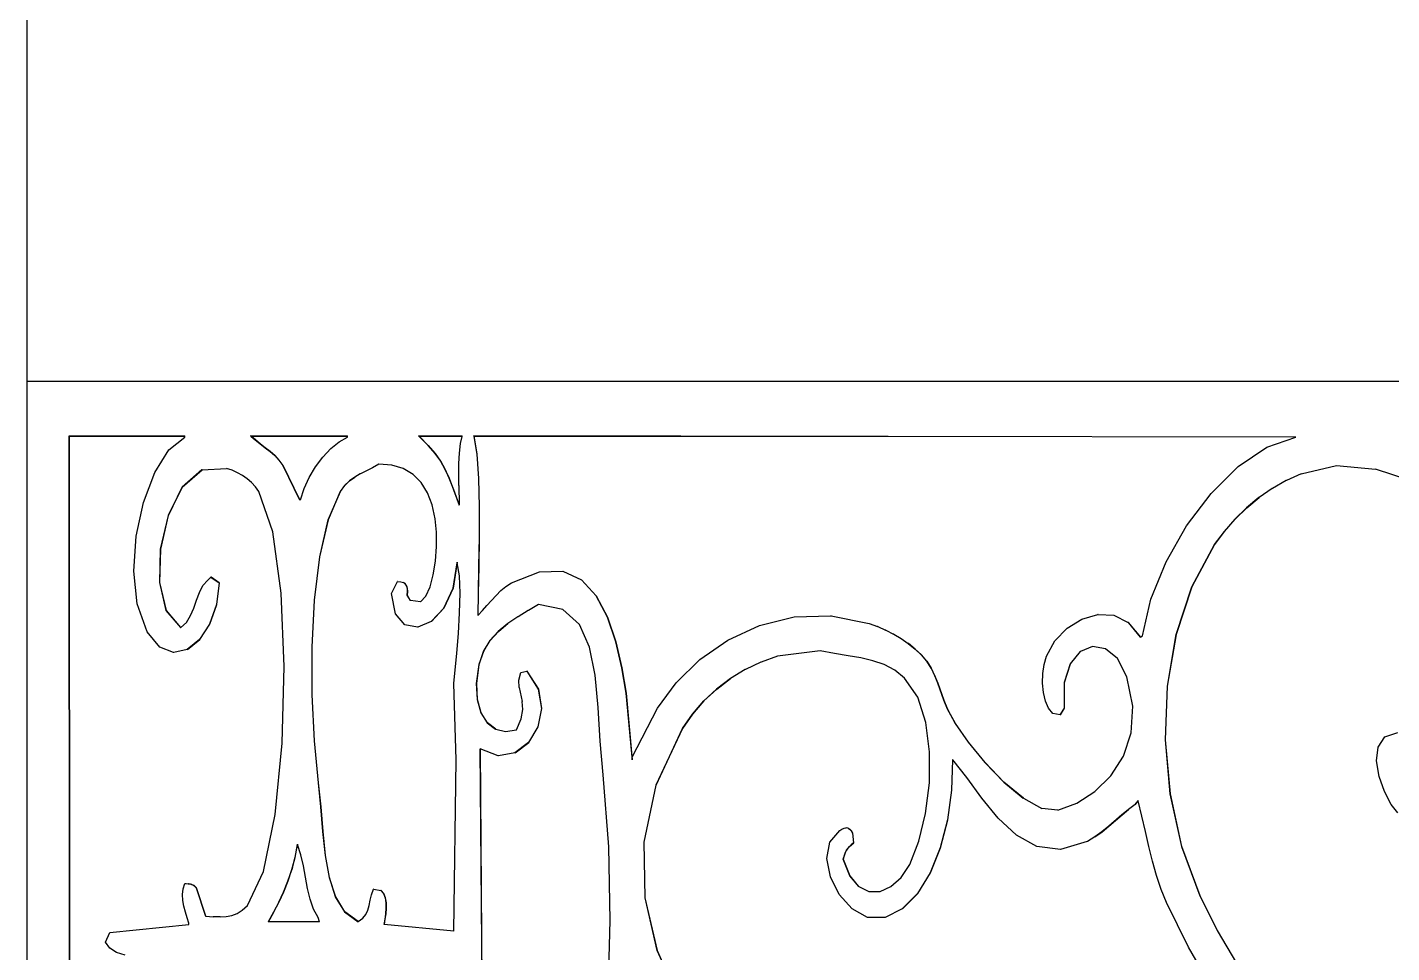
# Model space of a CAD drawing. Header units: inches. Extents: x 1397 to 20304, y -27267 to -746.
# Drawn here: x 14226.23 to 14240.91, y -23731.9 to -23721.95 of the extents above; entities that cross this region are included whole.
import ezdxf

# ---------------------------------------------------------------- set-up
doc = ezdxf.new("R2010")
doc.units = ezdxf.units.IN
doc.header["$LTSCALE"] = 17
doc.header["$MEASUREMENT"] = 0
doc.layers.add('25 BOT BAR', color=12, linetype='Continuous', lineweight=25)

msp = doc.modelspace()

# ---------------------------------------------------------------- linework, layer by layer
for p, q in [((14226.234, -23749.759), (14226.234, -23725.759)), ((14226.234, -23725.759), (14241.717, -23725.759)), ((14226.685, -23726.345), (14226.683, -23726.345)), ((14226.683, -23726.345), (14226.683, -23726.352)), ((14226.685, -23726.352), (14226.683, -23726.352)), ((14226.683, -23726.352), (14226.688, -23735.259)), ((14226.685, -23726.345), (14227.928, -23726.345)), ((14226.685, -23726.352), (14226.685, -23726.345)), ((14227.928, -23726.352), (14226.685, -23726.352)), ((14226.69, -23735.259), (14226.685, -23726.352)), ((14227.757, -23726.497), (14227.928, -23726.36)), ((14227.928, -23726.352), (14227.928, -23726.345)), ((14227.928, -23726.36), (14227.928, -23726.352)), ((14228.635, -23726.345), (14228.643, -23726.352)), ((14228.637, -23726.345), (14228.635, -23726.345)), ((14228.645, -23726.352), (14228.637, -23726.345)), ((14228.637, -23726.345), (14229.678, -23726.345)), ((14228.645, -23726.352), (14228.643, -23726.352)), ((14228.643, -23726.352), (14228.686, -23726.391)), ((14228.688, -23726.391), (14228.645, -23726.352)), ((14229.678, -23726.352), (14228.645, -23726.352)), ((14228.686, -23726.391), (14228.738, -23726.433)), ((14228.688, -23726.391), (14228.686, -23726.391)), ((14228.74, -23726.433), (14228.688, -23726.391)), ((14229.497, -23726.484), (14229.587, -23726.411)), ((14229.587, -23726.411), (14229.678, -23726.36)), ((14229.678, -23726.352), (14229.678, -23726.345)), ((14229.678, -23726.36), (14229.678, -23726.352)), ((14230.441, -23726.345), (14230.544, -23726.45)), ((14230.443, -23726.345), (14230.441, -23726.345)), ((14230.451, -23726.352), (14230.443, -23726.345)), ((14230.443, -23726.345), (14230.912, -23726.345)), ((14230.911, -23726.352), (14230.451, -23726.352)), ((14230.546, -23726.45), (14230.451, -23726.352)), ((14230.893, -23726.43), (14230.911, -23726.352)), ((14230.911, -23726.352), (14230.912, -23726.345)), ((14231.036, -23726.345), (14231.069, -23726.542)), ((14231.038, -23726.345), (14231.036, -23726.345)), ((14231.039, -23726.352), (14231.038, -23726.345)), ((14235.493, -23726.352), (14231.038, -23726.345)), ((14235.493, -23726.352), (14231.039, -23726.352)), ((14231.071, -23726.542), (14231.039, -23726.352)), ((14239.877, -23726.36), (14235.493, -23726.352)), ((14239.567, -23726.467), (14239.877, -23726.36)), ((14227.605, -23726.741), (14227.757, -23726.497)), ((14228.738, -23726.433), (14228.792, -23726.474)), ((14228.74, -23726.433), (14228.738, -23726.433)), ((14228.794, -23726.474), (14228.74, -23726.433)), ((14228.792, -23726.474), (14228.845, -23726.515)), ((14228.794, -23726.474), (14228.792, -23726.474)), ((14228.847, -23726.515), (14228.794, -23726.474)), ((14228.845, -23726.515), (14228.895, -23726.559)), ((14228.847, -23726.515), (14228.845, -23726.515)), ((14228.897, -23726.559), (14228.847, -23726.515)), ((14228.895, -23726.559), (14228.941, -23726.609)), ((14228.897, -23726.559), (14228.895, -23726.559)), ((14228.944, -23726.609), (14228.897, -23726.559)), ((14229.411, -23726.575), (14229.497, -23726.484)), ((14230.544, -23726.45), (14230.62, -23726.538)), ((14230.546, -23726.45), (14230.544, -23726.45)), ((14230.622, -23726.538), (14230.546, -23726.45)), ((14230.62, -23726.538), (14230.678, -23726.618)), ((14230.622, -23726.538), (14230.62, -23726.538)), ((14230.681, -23726.618), (14230.622, -23726.538)), ((14230.875, -23726.644), (14230.881, -23726.532)), ((14230.881, -23726.532), (14230.893, -23726.43)), ((14231.069, -23726.542), (14231.088, -23726.805)), ((14231.071, -23726.542), (14231.069, -23726.542)), ((14231.09, -23726.805), (14231.071, -23726.542)), ((14239.258, -23726.676), (14239.567, -23726.467)), ((14228.11, -23726.712), (14227.899, -23726.9)), ((14227.901, -23726.9), (14228.113, -23726.712)), ((14228.113, -23726.712), (14228.11, -23726.712)), ((14228.113, -23726.712), (14228.377, -23726.696)), ((14228.437, -23726.717), (14228.377, -23726.696)), ((14228.494, -23726.743), (14228.437, -23726.717)), ((14228.941, -23726.609), (14228.983, -23726.667)), ((14228.944, -23726.609), (14228.941, -23726.609)), ((14228.985, -23726.667), (14228.944, -23726.609)), ((14228.983, -23726.667), (14229.162, -23727.033)), ((14228.985, -23726.667), (14228.983, -23726.667)), ((14229.164, -23727.033), (14228.985, -23726.667)), ((14229.266, -23726.793), (14229.334, -23726.679)), ((14229.334, -23726.679), (14229.411, -23726.575)), ((14229.946, -23726.691), (14229.817, -23726.756)), ((14229.948, -23726.691), (14229.946, -23726.691)), ((14230.015, -23726.652), (14229.948, -23726.691)), ((14230.156, -23726.662), (14230.015, -23726.652)), ((14230.278, -23726.699), (14230.156, -23726.662)), ((14230.383, -23726.762), (14230.278, -23726.699)), ((14230.678, -23726.618), (14230.726, -23726.703)), ((14230.681, -23726.618), (14230.678, -23726.618)), ((14230.728, -23726.703), (14230.681, -23726.618)), ((14230.726, -23726.703), (14230.77, -23726.802)), ((14230.728, -23726.703), (14230.726, -23726.703)), ((14230.772, -23726.802), (14230.728, -23726.703)), ((14230.874, -23726.761), (14230.875, -23726.644)), ((14238.965, -23726.965), (14239.258, -23726.676)), ((14239.935, -23726.755), (14240.314, -23726.667)), ((14240.314, -23726.667), (14240.734, -23726.705)), ((14241.107, -23726.828), (14240.734, -23726.705)), ((14227.485, -23727.062), (14227.605, -23726.741)), ((14228.549, -23726.773), (14228.494, -23726.743)), ((14228.6, -23726.808), (14228.549, -23726.773)), ((14228.646, -23726.848), (14228.6, -23726.808)), ((14228.688, -23726.894), (14228.646, -23726.848)), ((14229.212, -23726.912), (14229.266, -23726.793)), ((14229.699, -23726.83), (14229.647, -23726.88)), ((14229.649, -23726.88), (14229.701, -23726.83)), ((14229.755, -23726.79), (14229.699, -23726.83)), ((14229.701, -23726.83), (14229.699, -23726.83)), ((14229.701, -23726.83), (14229.757, -23726.79)), ((14229.757, -23726.79), (14229.755, -23726.79)), ((14229.815, -23726.756), (14229.757, -23726.79)), ((14229.817, -23726.756), (14229.815, -23726.756)), ((14230.469, -23726.849), (14230.383, -23726.762)), ((14230.537, -23726.958), (14230.469, -23726.849)), ((14230.77, -23726.802), (14230.819, -23726.928)), ((14230.772, -23726.802), (14230.77, -23726.802)), ((14230.821, -23726.928), (14230.772, -23726.802)), ((14230.875, -23726.879), (14230.874, -23726.761)), ((14231.088, -23726.805), (14231.095, -23727.11)), ((14231.09, -23726.805), (14231.088, -23726.805)), ((14231.097, -23727.11), (14231.09, -23726.805)), ((14239.775, -23726.826), (14239.626, -23726.912)), ((14239.777, -23726.826), (14239.775, -23726.826)), ((14239.933, -23726.755), (14239.777, -23726.826)), ((14239.935, -23726.755), (14239.933, -23726.755)), ((14227.899, -23726.9), (14227.749, -23727.204)), ((14227.751, -23727.204), (14227.901, -23726.9)), ((14227.901, -23726.9), (14227.899, -23726.9)), ((14228.725, -23726.945), (14228.688, -23726.894)), ((14228.874, -23727.378), (14228.725, -23726.945)), ((14229.173, -23727.033), (14229.212, -23726.912)), ((14229.6, -23726.945), (14229.469, -23727.249)), ((14229.471, -23727.249), (14229.602, -23726.945)), ((14229.647, -23726.88), (14229.6, -23726.945)), ((14229.602, -23726.945), (14229.6, -23726.945)), ((14229.602, -23726.945), (14229.649, -23726.88)), ((14229.649, -23726.88), (14229.647, -23726.88)), ((14230.588, -23727.089), (14230.537, -23726.958)), ((14230.819, -23726.928), (14230.879, -23727.091)), ((14230.821, -23726.928), (14230.819, -23726.928)), ((14230.879, -23727.085), (14230.821, -23726.928)), ((14230.875, -23726.879), (14230.879, -23727.085)), ((14238.702, -23727.314), (14238.965, -23726.965)), ((14239.481, -23727.01), (14239.347, -23727.12)), ((14239.349, -23727.12), (14239.483, -23727.01)), ((14239.483, -23727.01), (14239.481, -23727.01)), ((14239.624, -23726.912), (14239.483, -23727.01)), ((14239.626, -23726.912), (14239.624, -23726.912)), ((14227.406, -23727.426), (14227.485, -23727.062)), ((14229.164, -23727.033), (14229.162, -23727.033)), ((14229.173, -23727.033), (14229.164, -23727.033)), ((14230.621, -23727.238), (14230.588, -23727.089)), ((14230.879, -23727.091), (14230.879, -23727.085)), ((14231.095, -23727.11), (14231.094, -23727.433)), ((14231.097, -23727.11), (14231.095, -23727.11)), ((14231.096, -23727.433), (14231.097, -23727.11)), ((14239.347, -23727.12), (14239.222, -23727.242)), ((14239.224, -23727.242), (14239.349, -23727.12)), ((14239.349, -23727.12), (14239.347, -23727.12)), ((14227.749, -23727.204), (14227.666, -23727.564)), ((14227.668, -23727.564), (14227.751, -23727.204)), ((14227.751, -23727.204), (14227.749, -23727.204)), ((14229.469, -23727.249), (14229.377, -23727.648)), ((14229.379, -23727.648), (14229.471, -23727.249)), ((14229.471, -23727.249), (14229.469, -23727.249)), ((14230.635, -23727.382), (14230.621, -23727.238)), ((14239.222, -23727.242), (14239.106, -23727.374)), ((14239.109, -23727.374), (14239.224, -23727.242)), ((14239.224, -23727.242), (14239.222, -23727.242)), ((14227.379, -23727.8), (14227.406, -23727.426)), ((14228.964, -23728.037), (14228.874, -23727.378)), ((14230.635, -23727.538), (14230.635, -23727.382)), ((14231.094, -23727.433), (14231.089, -23727.752)), ((14231.091, -23727.752), (14231.096, -23727.433)), ((14231.096, -23727.433), (14231.094, -23727.433)), ((14238.482, -23727.7), (14238.702, -23727.314)), ((14239.106, -23727.374), (14239.002, -23727.516)), ((14239.004, -23727.516), (14239.109, -23727.374)), ((14239.109, -23727.374), (14239.106, -23727.374)), ((14227.666, -23727.564), (14227.656, -23727.924)), ((14227.658, -23727.924), (14227.668, -23727.564)), ((14227.668, -23727.564), (14227.666, -23727.564)), ((14230.624, -23727.694), (14230.635, -23727.538)), ((14239.002, -23727.516), (14238.758, -23727.969)), ((14238.76, -23727.969), (14239.004, -23727.516)), ((14239.004, -23727.516), (14239.002, -23727.516)), ((14229.377, -23727.648), (14229.32, -23728.113)), ((14229.323, -23728.113), (14229.379, -23727.648)), ((14229.379, -23727.648), (14229.377, -23727.648)), ((14230.6, -23727.842), (14230.624, -23727.694)), ((14230.856, -23727.706), (14230.813, -23727.985)), ((14230.815, -23727.985), (14230.858, -23727.713)), ((14230.858, -23727.713), (14230.856, -23727.706)), ((14230.881, -23727.85), (14230.858, -23727.713)), ((14238.319, -23728.101), (14238.482, -23727.7)), ((14227.415, -23728.154), (14227.379, -23727.8)), ((14228.175, -23727.897), (14228.209, -23727.867)), ((14228.211, -23727.867), (14228.209, -23727.867)), ((14228.209, -23727.867), (14228.21, -23727.868)), ((14228.211, -23727.867), (14228.21, -23727.868)), ((14228.21, -23727.868), (14228.298, -23727.926)), ((14228.298, -23727.926), (14228.211, -23727.867)), ((14230.566, -23727.971), (14230.6, -23727.842)), ((14230.889, -23728.037), (14230.881, -23727.85)), ((14231.089, -23727.752), (14231.084, -23728.041)), ((14231.086, -23728.041), (14231.091, -23727.752)), ((14231.091, -23727.752), (14231.089, -23727.752)), ((14231.44, -23727.926), (14231.743, -23727.809)), ((14231.743, -23727.809), (14231.992, -23727.803)), ((14231.994, -23727.803), (14231.992, -23727.803)), ((14231.994, -23727.803), (14232.193, -23727.896)), ((14227.656, -23727.924), (14227.727, -23728.225)), ((14227.658, -23727.924), (14227.656, -23727.924)), ((14227.729, -23728.225), (14227.658, -23727.924)), ((14228.054, -23728.113), (14228.085, -23728.03)), ((14228.085, -23728.03), (14228.123, -23727.956)), ((14228.123, -23727.956), (14228.175, -23727.897)), ((14228.298, -23727.926), (14228.27, -23728.161)), ((14228.272, -23728.161), (14228.3, -23727.926)), ((14228.3, -23727.926), (14228.298, -23727.926)), ((14228.997, -23728.827), (14228.964, -23728.037)), ((14230.15, -23728.043), (14230.217, -23727.911)), ((14230.219, -23727.911), (14230.217, -23727.911)), ((14230.219, -23727.911), (14230.251, -23727.915)), ((14230.253, -23727.915), (14230.251, -23727.915)), ((14230.253, -23727.915), (14230.279, -23727.925)), ((14230.279, -23727.925), (14230.299, -23727.941)), ((14230.281, -23727.925), (14230.279, -23727.925)), ((14230.301, -23727.941), (14230.281, -23727.925)), ((14230.299, -23727.941), (14230.313, -23727.962)), ((14230.301, -23727.941), (14230.299, -23727.941)), ((14230.315, -23727.962), (14230.301, -23727.941)), ((14230.313, -23727.962), (14230.321, -23727.989)), ((14230.315, -23727.962), (14230.313, -23727.962)), ((14230.323, -23727.989), (14230.315, -23727.962)), ((14230.322, -23728.02), (14230.318, -23728.058)), ((14230.32, -23728.058), (14230.324, -23728.02)), ((14230.321, -23727.989), (14230.322, -23728.02)), ((14230.323, -23727.989), (14230.321, -23727.989)), ((14230.324, -23728.02), (14230.322, -23728.02)), ((14230.324, -23728.02), (14230.323, -23727.989)), ((14230.52, -23728.071), (14230.566, -23727.971)), ((14230.813, -23727.985), (14230.713, -23728.199)), ((14230.715, -23728.199), (14230.815, -23727.985)), ((14230.815, -23727.985), (14230.813, -23727.985)), ((14230.884, -23728.25), (14230.889, -23728.037)), ((14231.276, -23728.062), (14231.327, -23728.011)), ((14231.327, -23728.011), (14231.382, -23727.965)), ((14231.382, -23727.965), (14231.44, -23727.926)), ((14232.193, -23727.896), (14232.351, -23728.068)), ((14232.195, -23727.896), (14232.193, -23727.896)), ((14232.353, -23728.068), (14232.195, -23727.896)), ((14238.758, -23727.969), (14238.589, -23728.483)), ((14238.591, -23728.483), (14238.76, -23727.969)), ((14238.76, -23727.969), (14238.758, -23727.969)), ((14227.524, -23728.453), (14227.415, -23728.154)), ((14228.024, -23728.198), (14228.054, -23728.113)), ((14228.27, -23728.161), (14228.195, -23728.37)), ((14228.198, -23728.37), (14228.272, -23728.161)), ((14228.272, -23728.161), (14228.27, -23728.161)), ((14229.32, -23728.113), (14229.295, -23728.617)), ((14229.297, -23728.617), (14229.323, -23728.113)), ((14229.323, -23728.113), (14229.32, -23728.113)), ((14230.194, -23728.262), (14230.15, -23728.043)), ((14230.318, -23728.058), (14230.351, -23728.116)), ((14230.32, -23728.058), (14230.318, -23728.058)), ((14230.354, -23728.116), (14230.32, -23728.058)), ((14230.354, -23728.116), (14230.351, -23728.116)), ((14230.464, -23728.131), (14230.354, -23728.116)), ((14230.464, -23728.131), (14230.52, -23728.071)), ((14231.084, -23728.041), (14231.081, -23728.277)), ((14231.083, -23728.275), (14231.086, -23728.041)), ((14231.086, -23728.041), (14231.084, -23728.041)), ((14231.13, -23728.226), (14231.178, -23728.172)), ((14231.178, -23728.172), (14231.226, -23728.116)), ((14231.226, -23728.116), (14231.276, -23728.062)), ((14231.731, -23728.16), (14231.625, -23728.225)), ((14231.995, -23728.215), (14231.731, -23728.16)), ((14232.351, -23728.068), (14232.473, -23728.297)), ((14232.353, -23728.068), (14232.351, -23728.068)), ((14232.475, -23728.297), (14232.353, -23728.068)), ((14238.228, -23728.497), (14238.319, -23728.101)), ((14227.727, -23728.225), (14227.883, -23728.409)), ((14227.729, -23728.225), (14227.727, -23728.225)), ((14227.884, -23728.408), (14227.729, -23728.225)), ((14227.945, -23728.353), (14227.99, -23728.28)), ((14227.99, -23728.28), (14228.024, -23728.198)), ((14230.295, -23728.38), (14230.194, -23728.262)), ((14230.713, -23728.199), (14230.577, -23728.341)), ((14230.58, -23728.341), (14230.715, -23728.199)), ((14230.715, -23728.199), (14230.713, -23728.199)), ((14230.871, -23728.471), (14230.884, -23728.25)), ((14231.081, -23728.277), (14231.083, -23728.275)), ((14231.083, -23728.275), (14231.13, -23728.226)), ((14231.51, -23728.292), (14231.403, -23728.365)), ((14231.512, -23728.292), (14231.51, -23728.292)), ((14231.622, -23728.225), (14231.512, -23728.292)), ((14231.625, -23728.225), (14231.622, -23728.225)), ((14232.172, -23728.375), (14231.995, -23728.215)), ((14232.473, -23728.297), (14232.563, -23728.561)), ((14232.475, -23728.297), (14232.473, -23728.297)), ((14232.565, -23728.561), (14232.475, -23728.297)), ((14234.109, -23728.384), (14234.481, -23728.292)), ((14234.481, -23728.292), (14234.877, -23728.281)), ((14234.879, -23728.281), (14234.877, -23728.281)), ((14234.879, -23728.281), (14235.288, -23728.365)), ((14237.419, -23728.414), (14237.577, -23728.316)), ((14237.577, -23728.316), (14237.748, -23728.266)), ((14237.75, -23728.266), (14237.748, -23728.266)), ((14237.75, -23728.266), (14237.919, -23728.276)), ((14237.921, -23728.276), (14237.919, -23728.276)), ((14237.921, -23728.276), (14238.075, -23728.354)), ((14227.661, -23728.618), (14227.524, -23728.453)), ((14227.883, -23728.409), (14227.884, -23728.408)), ((14227.884, -23728.408), (14227.945, -23728.353)), ((14228.195, -23728.37), (14228.086, -23728.536)), ((14228.088, -23728.536), (14228.198, -23728.37)), ((14228.198, -23728.37), (14228.195, -23728.37)), ((14230.431, -23728.404), (14230.295, -23728.38)), ((14230.433, -23728.404), (14230.431, -23728.404)), ((14230.577, -23728.341), (14230.433, -23728.404)), ((14230.58, -23728.341), (14230.577, -23728.341)), ((14230.853, -23728.683), (14230.871, -23728.471)), ((14231.299, -23728.449), (14231.21, -23728.547)), ((14231.212, -23728.547), (14231.301, -23728.449)), ((14231.401, -23728.365), (14231.299, -23728.449)), ((14231.301, -23728.449), (14231.299, -23728.449)), ((14231.301, -23728.449), (14231.403, -23728.365)), ((14231.403, -23728.365), (14231.401, -23728.365)), ((14232.282, -23728.617), (14232.172, -23728.375)), ((14233.768, -23728.542), (14234.109, -23728.384)), ((14235.29, -23728.365), (14235.288, -23728.365)), ((14235.29, -23728.365), (14235.377, -23728.397)), ((14235.38, -23728.397), (14235.377, -23728.397)), ((14235.38, -23728.397), (14235.465, -23728.435)), ((14235.467, -23728.435), (14235.465, -23728.435)), ((14235.467, -23728.435), (14235.55, -23728.478)), ((14237.287, -23728.551), (14237.419, -23728.414)), ((14238.075, -23728.354), (14238.205, -23728.511)), ((14238.077, -23728.354), (14238.075, -23728.354)), ((14238.207, -23728.511), (14238.077, -23728.354)), ((14227.808, -23728.677), (14227.661, -23728.618)), ((14228.086, -23728.536), (14227.953, -23728.644)), ((14227.956, -23728.644), (14228.088, -23728.536)), ((14228.088, -23728.536), (14228.086, -23728.536)), ((14229.295, -23728.617), (14229.296, -23729.131)), ((14229.297, -23728.617), (14229.295, -23728.617)), ((14229.298, -23729.131), (14229.297, -23728.617)), ((14231.21, -23728.547), (14231.139, -23728.664)), ((14231.141, -23728.664), (14231.212, -23728.547)), ((14231.212, -23728.547), (14231.21, -23728.547)), ((14232.342, -23728.921), (14232.282, -23728.617)), ((14232.563, -23728.561), (14232.628, -23728.84)), ((14232.565, -23728.561), (14232.563, -23728.561)), ((14232.63, -23728.84), (14232.565, -23728.561)), ((14233.466, -23728.753), (14233.768, -23728.542)), ((14235.552, -23728.478), (14235.55, -23728.478)), ((14235.552, -23728.478), (14235.632, -23728.527)), ((14235.634, -23728.527), (14235.632, -23728.527)), ((14235.634, -23728.527), (14235.709, -23728.58)), ((14235.709, -23728.58), (14235.782, -23728.639)), ((14235.711, -23728.58), (14235.709, -23728.58)), ((14235.784, -23728.639), (14235.711, -23728.58)), ((14237.195, -23728.716), (14237.287, -23728.551)), ((14237.69, -23728.611), (14237.56, -23728.666)), ((14237.83, -23728.635), (14237.69, -23728.611)), ((14238.205, -23728.511), (14238.207, -23728.511)), ((14238.207, -23728.511), (14238.228, -23728.497)), ((14238.589, -23728.483), (14238.494, -23729.038)), ((14238.496, -23729.038), (14238.591, -23728.483)), ((14238.591, -23728.483), (14238.589, -23728.483)), ((14227.81, -23728.677), (14227.808, -23728.677)), ((14227.809, -23728.676), (14227.81, -23728.677)), ((14227.953, -23728.644), (14227.81, -23728.677)), ((14227.956, -23728.644), (14227.953, -23728.644)), ((14230.823, -23729.009), (14230.853, -23728.683)), ((14231.139, -23728.664), (14231.092, -23728.804)), ((14231.094, -23728.804), (14231.141, -23728.664)), ((14231.141, -23728.664), (14231.139, -23728.664)), ((14233.211, -23729.001), (14233.466, -23728.753)), ((14234.301, -23728.716), (14234.127, -23728.78)), ((14234.303, -23728.716), (14234.301, -23728.716)), ((14234.761, -23728.658), (14234.303, -23728.716)), ((14234.916, -23728.688), (14234.761, -23728.658)), ((14235.062, -23728.712), (14234.916, -23728.688)), ((14235.2, -23728.735), (14235.062, -23728.712)), ((14235.329, -23728.764), (14235.2, -23728.735)), ((14235.45, -23728.805), (14235.329, -23728.764)), ((14235.782, -23728.639), (14235.849, -23728.702)), ((14235.784, -23728.639), (14235.782, -23728.639)), ((14235.851, -23728.702), (14235.784, -23728.639)), ((14235.849, -23728.702), (14235.907, -23728.771)), ((14235.851, -23728.702), (14235.849, -23728.702)), ((14235.91, -23728.771), (14235.851, -23728.702)), ((14235.907, -23728.771), (14235.954, -23728.845)), ((14235.91, -23728.771), (14235.907, -23728.771)), ((14235.956, -23728.845), (14235.91, -23728.771)), ((14237.17, -23728.805), (14237.195, -23728.716)), ((14237.558, -23728.666), (14237.45, -23728.797)), ((14237.453, -23728.797), (14237.56, -23728.666)), ((14237.56, -23728.666), (14237.558, -23728.666)), ((14237.96, -23728.742), (14237.83, -23728.635)), ((14238.059, -23728.936), (14237.96, -23728.742)), ((14228.976, -23729.652), (14228.997, -23728.827)), ((14231.092, -23728.804), (14231.064, -23729.008)), ((14231.067, -23729.008), (14231.094, -23728.804)), ((14231.094, -23728.804), (14231.092, -23728.804)), ((14231.52, -23728.975), (14231.541, -23728.892)), ((14231.541, -23728.892), (14231.608, -23728.877)), ((14231.61, -23728.877), (14231.608, -23728.877)), ((14231.608, -23728.877), (14231.731, -23729.07)), ((14231.61, -23728.877), (14231.608, -23728.878)), ((14231.733, -23729.07), (14231.61, -23728.877)), ((14232.628, -23728.84), (14232.674, -23729.112)), ((14232.63, -23728.84), (14232.628, -23728.84)), ((14232.676, -23729.112), (14232.63, -23728.84)), ((14233.956, -23728.86), (14233.798, -23728.957)), ((14233.959, -23728.86), (14233.956, -23728.86)), ((14234.125, -23728.78), (14233.959, -23728.86)), ((14234.127, -23728.78), (14234.125, -23728.78)), ((14235.563, -23728.865), (14235.45, -23728.805)), ((14235.67, -23728.951), (14235.563, -23728.865)), ((14235.954, -23728.845), (14235.992, -23728.924)), ((14235.956, -23728.845), (14235.954, -23728.845)), ((14235.995, -23728.924), (14235.956, -23728.845)), ((14237.154, -23729.006), (14237.156, -23728.903)), ((14237.156, -23728.903), (14237.17, -23728.805)), ((14237.45, -23728.797), (14237.387, -23729)), ((14237.389, -23729), (14237.453, -23728.797)), ((14237.453, -23728.797), (14237.45, -23728.797)), ((14230.845, -23729.829), (14230.823, -23729.009)), ((14231.064, -23729.008), (14231.073, -23729.183)), ((14231.067, -23729.008), (14231.064, -23729.008)), ((14231.075, -23729.183), (14231.067, -23729.008)), ((14231.524, -23729.051), (14231.52, -23728.975)), ((14231.524, -23729.051), (14231.557, -23729.203)), ((14232.374, -23729.266), (14232.342, -23728.921)), ((14233.011, -23729.273), (14233.211, -23729.001)), ((14233.796, -23728.957), (14233.647, -23729.069)), ((14233.649, -23729.069), (14233.798, -23728.957)), ((14233.798, -23728.957), (14233.796, -23728.957)), ((14235.811, -23729.157), (14235.67, -23728.951)), ((14235.992, -23728.924), (14236.026, -23729.007)), ((14235.995, -23728.924), (14235.992, -23728.924)), ((14236.028, -23729.007), (14235.995, -23728.924)), ((14236.026, -23729.007), (14236.091, -23729.189)), ((14236.028, -23729.007), (14236.026, -23729.007)), ((14236.093, -23729.189), (14236.028, -23729.007)), ((14237.164, -23729.107), (14237.154, -23729.006)), ((14237.387, -23729), (14237.386, -23729.273)), ((14237.389, -23729), (14237.387, -23729)), ((14237.388, -23729.273), (14237.389, -23729)), ((14238.124, -23729.253), (14238.059, -23728.936)), ((14238.494, -23729.038), (14238.472, -23729.615)), ((14238.475, -23729.615), (14238.496, -23729.038)), ((14238.496, -23729.038), (14238.494, -23729.038)), ((14229.296, -23729.131), (14229.32, -23729.627)), ((14229.298, -23729.131), (14229.296, -23729.131)), ((14229.323, -23729.627), (14229.298, -23729.131)), ((14231.075, -23729.183), (14231.073, -23729.183)), ((14231.073, -23729.183), (14231.113, -23729.325)), ((14231.115, -23729.325), (14231.075, -23729.183)), ((14231.563, -23729.29), (14231.557, -23729.203)), ((14231.733, -23729.07), (14231.731, -23729.07)), ((14231.731, -23729.07), (14231.765, -23729.277)), ((14231.767, -23729.277), (14231.733, -23729.07)), ((14232.674, -23729.112), (14232.741, -23729.829)), ((14232.676, -23729.112), (14232.674, -23729.112)), ((14232.741, -23729.8), (14232.676, -23729.112)), ((14233.51, -23729.197), (14233.387, -23729.338)), ((14233.389, -23729.338), (14233.512, -23729.197)), ((14233.647, -23729.069), (14233.51, -23729.197)), ((14233.512, -23729.197), (14233.51, -23729.197)), ((14233.512, -23729.197), (14233.649, -23729.069)), ((14233.649, -23729.069), (14233.647, -23729.069)), ((14235.899, -23729.429), (14235.811, -23729.157)), ((14236.091, -23729.189), (14236.13, -23729.287)), ((14236.093, -23729.189), (14236.091, -23729.189)), ((14236.132, -23729.287), (14236.093, -23729.189)), ((14237.185, -23729.199), (14237.164, -23729.107)), ((14237.218, -23729.276), (14237.185, -23729.199)), ((14231.115, -23729.325), (14231.113, -23729.325)), ((14231.113, -23729.325), (14231.18, -23729.433)), ((14231.182, -23729.433), (14231.115, -23729.325)), ((14231.547, -23729.389), (14231.563, -23729.29)), ((14231.765, -23729.277), (14231.725, -23729.477)), ((14231.728, -23729.477), (14231.767, -23729.277)), ((14231.767, -23729.277), (14231.765, -23729.277)), ((14232.396, -23729.629), (14232.374, -23729.266)), ((14232.741, -23729.8), (14233.011, -23729.273)), ((14233.387, -23729.338), (14233.28, -23729.492)), ((14233.282, -23729.492), (14233.389, -23729.338)), ((14233.389, -23729.338), (14233.387, -23729.338)), ((14236.13, -23729.287), (14236.214, -23729.441)), ((14236.132, -23729.287), (14236.13, -23729.287)), ((14236.216, -23729.441), (14236.132, -23729.287)), ((14237.263, -23729.331), (14237.218, -23729.276)), ((14237.341, -23729.346), (14237.263, -23729.331)), ((14237.386, -23729.273), (14237.341, -23729.346)), ((14237.343, -23729.346), (14237.341, -23729.346)), ((14237.343, -23729.346), (14237.388, -23729.273)), ((14237.388, -23729.273), (14237.386, -23729.273)), ((14238.107, -23729.539), (14238.124, -23729.253)), ((14231.182, -23729.433), (14231.18, -23729.433)), ((14231.18, -23729.433), (14231.269, -23729.501)), ((14231.272, -23729.501), (14231.182, -23729.433)), ((14231.272, -23729.501), (14231.269, -23729.501)), ((14231.272, -23729.501), (14231.376, -23729.527)), ((14231.496, -23729.507), (14231.547, -23729.389)), ((14231.725, -23729.477), (14231.625, -23729.644)), ((14231.628, -23729.644), (14231.728, -23729.477)), ((14231.728, -23729.477), (14231.725, -23729.477)), ((14233.28, -23729.492), (14232.995, -23730.104)), ((14232.997, -23730.104), (14233.282, -23729.492)), ((14233.282, -23729.492), (14233.28, -23729.492)), ((14235.939, -23729.744), (14235.899, -23729.429)), ((14236.214, -23729.441), (14236.354, -23729.641)), ((14236.216, -23729.441), (14236.214, -23729.441)), ((14236.356, -23729.641), (14236.216, -23729.441)), ((14228.901, -23730.419), (14228.976, -23729.652)), ((14229.32, -23729.627), (14229.364, -23730.078)), ((14229.323, -23729.627), (14229.32, -23729.627)), ((14229.366, -23730.078), (14229.323, -23729.627)), ((14231.376, -23729.527), (14231.496, -23729.507)), ((14231.625, -23729.644), (14231.479, -23729.755)), ((14231.481, -23729.755), (14231.628, -23729.644)), ((14231.628, -23729.644), (14231.625, -23729.644)), ((14232.427, -23729.99), (14232.396, -23729.629)), ((14236.354, -23729.641), (14236.533, -23729.86)), ((14236.356, -23729.641), (14236.354, -23729.641)), ((14236.535, -23729.86), (14236.356, -23729.641)), ((14238.024, -23729.79), (14238.107, -23729.539)), ((14238.472, -23729.615), (14238.524, -23730.196)), ((14238.475, -23729.615), (14238.472, -23729.615)), ((14238.526, -23730.196), (14238.475, -23729.615)), ((14240.761, -23729.694), (14240.834, -23729.584)), ((14240.834, -23729.584), (14240.976, -23729.536)), ((14231.103, -23729.712), (14231.148, -23735.538)), ((14231.105, -23729.712), (14231.103, -23729.712)), ((14231.15, -23735.535), (14231.105, -23729.712)), ((14231.3, -23729.786), (14231.105, -23729.712)), ((14231.303, -23729.786), (14231.3, -23729.786)), ((14231.479, -23729.755), (14231.303, -23729.786)), ((14231.481, -23729.755), (14231.479, -23729.755)), ((14235.936, -23730.077), (14235.939, -23729.744)), ((14237.889, -23730.002), (14238.024, -23729.79)), ((14240.746, -23729.842), (14240.761, -23729.694)), ((14230.823, -23731.673), (14230.845, -23729.829)), ((14232.741, -23729.829), (14232.741, -23729.8)), ((14236.186, -23729.829), (14236.175, -23730.155)), ((14236.178, -23730.155), (14236.188, -23729.832)), ((14236.188, -23729.832), (14236.186, -23729.829)), ((14236.339, -23730.022), (14236.188, -23729.832)), ((14236.533, -23729.86), (14236.736, -23730.07)), ((14236.535, -23729.86), (14236.533, -23729.86)), ((14236.738, -23730.07), (14236.535, -23729.86)), ((14240.773, -23730.009), (14240.746, -23729.842)), ((14229.364, -23730.078), (14229.39, -23730.336)), ((14229.366, -23730.078), (14229.364, -23730.078)), ((14229.392, -23730.336), (14229.366, -23730.078)), ((14232.49, -23730.765), (14232.427, -23729.99)), ((14235.896, -23730.406), (14235.936, -23730.077)), ((14236.501, -23730.241), (14236.339, -23730.022)), ((14236.736, -23730.07), (14236.945, -23730.243)), ((14236.738, -23730.07), (14236.736, -23730.07)), ((14236.947, -23730.243), (14236.738, -23730.07)), ((14237.717, -23730.172), (14237.889, -23730.002)), ((14240.83, -23730.171), (14240.773, -23730.009)), ((14232.995, -23730.104), (14232.866, -23730.717)), ((14232.868, -23730.717), (14232.997, -23730.104)), ((14232.997, -23730.104), (14232.995, -23730.104)), ((14236.175, -23730.155), (14236.131, -23730.475)), ((14236.133, -23730.475), (14236.178, -23730.155)), ((14236.178, -23730.155), (14236.175, -23730.155)), ((14237.522, -23730.296), (14237.717, -23730.172)), ((14238.526, -23730.196), (14238.524, -23730.196)), ((14238.524, -23730.196), (14238.648, -23730.762)), ((14238.65, -23730.762), (14238.526, -23730.196)), ((14240.902, -23730.309), (14240.83, -23730.171)), ((14229.39, -23730.336), (14229.412, -23730.601)), ((14229.392, -23730.336), (14229.39, -23730.336)), ((14229.414, -23730.601), (14229.392, -23730.336)), ((14236.677, -23730.457), (14236.501, -23730.241)), ((14236.947, -23730.243), (14236.945, -23730.243)), ((14236.947, -23730.243), (14237.145, -23730.353)), ((14237.147, -23730.353), (14237.145, -23730.353)), ((14237.319, -23730.371), (14237.147, -23730.353)), ((14237.319, -23730.371), (14237.522, -23730.296)), ((14238.077, -23730.363), (14238.006, -23730.421)), ((14238.008, -23730.421), (14238.079, -23730.363)), ((14238.079, -23730.363), (14238.077, -23730.363)), ((14238.149, -23730.312), (14238.079, -23730.363)), ((14238.183, -23730.268), (14238.149, -23730.312)), ((14238.151, -23730.312), (14238.149, -23730.312)), ((14238.151, -23730.312), (14238.183, -23730.27)), ((14238.183, -23730.27), (14238.183, -23730.268)), ((14238.222, -23730.436), (14238.183, -23730.27)), ((14240.976, -23730.4), (14240.902, -23730.309)), ((14228.776, -23731.031), (14228.901, -23730.419)), ((14235.824, -23730.706), (14235.896, -23730.406)), ((14236.131, -23730.475), (14236.053, -23730.775)), ((14236.055, -23730.775), (14236.133, -23730.475)), ((14236.133, -23730.475), (14236.131, -23730.475)), ((14236.872, -23730.641), (14236.677, -23730.457)), ((14238.006, -23730.421), (14237.865, -23730.544)), ((14237.867, -23730.544), (14238.008, -23730.421)), ((14238.008, -23730.421), (14238.006, -23730.421)), ((14238.259, -23730.601), (14238.222, -23730.436)), ((14229.412, -23730.601), (14229.439, -23730.859)), ((14229.414, -23730.601), (14229.412, -23730.601)), ((14229.441, -23730.859), (14229.414, -23730.601)), ((14234.864, -23730.716), (14234.974, -23730.59)), ((14234.974, -23730.59), (14234.996, -23730.574)), ((14234.996, -23730.574), (14235.018, -23730.565)), ((14235.018, -23730.565), (14235.039, -23730.562)), ((14235.042, -23730.562), (14235.039, -23730.562)), ((14235.039, -23730.562), (14235.04, -23730.562)), ((14235.042, -23730.562), (14235.04, -23730.562)), ((14235.06, -23730.566), (14235.042, -23730.562)), ((14235.062, -23730.566), (14235.06, -23730.566)), ((14235.062, -23730.566), (14235.078, -23730.576)), ((14235.078, -23730.576), (14235.095, -23730.594)), ((14235.081, -23730.576), (14235.078, -23730.576)), ((14235.097, -23730.594), (14235.081, -23730.576)), ((14235.095, -23730.594), (14235.109, -23730.619)), ((14235.097, -23730.594), (14235.095, -23730.594)), ((14235.111, -23730.619), (14235.097, -23730.594)), ((14235.109, -23730.619), (14235.12, -23730.722)), ((14235.111, -23730.619), (14235.109, -23730.619)), ((14235.122, -23730.722), (14235.111, -23730.619)), ((14237.093, -23730.763), (14236.872, -23730.641)), ((14237.715, -23730.659), (14237.635, -23730.707)), ((14237.792, -23730.604), (14237.715, -23730.659)), ((14237.717, -23730.659), (14237.715, -23730.659)), ((14237.717, -23730.659), (14237.794, -23730.604)), ((14237.865, -23730.544), (14237.792, -23730.604)), ((14237.794, -23730.604), (14237.792, -23730.604)), ((14237.794, -23730.604), (14237.867, -23730.544)), ((14237.867, -23730.544), (14237.865, -23730.544)), ((14238.296, -23730.763), (14238.259, -23730.601)), ((14229.127, -23730.803), (14229.111, -23730.879)), ((14229.114, -23730.879), (14229.141, -23730.741)), ((14229.14, -23730.737), (14229.127, -23730.803)), ((14229.141, -23730.741), (14229.127, -23730.803)), ((14229.141, -23730.741), (14229.14, -23730.737)), ((14229.177, -23730.85), (14229.141, -23730.741)), ((14232.504, -23731.557), (14232.49, -23730.765)), ((14232.866, -23730.717), (14232.876, -23731.315)), ((14232.868, -23730.717), (14232.866, -23730.717)), ((14232.878, -23731.315), (14232.868, -23730.717)), ((14234.834, -23730.89), (14234.864, -23730.716)), ((14235.044, -23730.803), (14235.031, -23730.828)), ((14235.034, -23730.828), (14235.046, -23730.803)), ((14235.059, -23730.781), (14235.044, -23730.803)), ((14235.046, -23730.803), (14235.044, -23730.803)), ((14235.046, -23730.803), (14235.061, -23730.781)), ((14235.076, -23730.762), (14235.059, -23730.781)), ((14235.061, -23730.781), (14235.059, -23730.781)), ((14235.061, -23730.781), (14235.078, -23730.762)), ((14235.096, -23730.743), (14235.076, -23730.762)), ((14235.078, -23730.762), (14235.076, -23730.762)), ((14235.078, -23730.762), (14235.098, -23730.743)), ((14235.12, -23730.722), (14235.096, -23730.743)), ((14235.098, -23730.743), (14235.096, -23730.743)), ((14235.098, -23730.743), (14235.122, -23730.722)), ((14235.122, -23730.722), (14235.12, -23730.722)), ((14235.726, -23730.956), (14235.824, -23730.706)), ((14236.053, -23730.775), (14235.945, -23731.044)), ((14235.947, -23731.044), (14236.055, -23730.775)), ((14236.055, -23730.775), (14236.053, -23730.775)), ((14237.345, -23730.795), (14237.093, -23730.763)), ((14237.347, -23730.795), (14237.345, -23730.795)), ((14237.633, -23730.707), (14237.347, -23730.795)), ((14237.635, -23730.707), (14237.633, -23730.707)), ((14238.336, -23730.921), (14238.296, -23730.763)), ((14238.65, -23730.762), (14238.648, -23730.762)), ((14238.648, -23730.762), (14238.845, -23731.293)), ((14238.847, -23731.293), (14238.65, -23730.762)), ((14229.093, -23730.95), (14229.076, -23731.012)), ((14229.078, -23731.012), (14229.114, -23730.879)), ((14229.093, -23730.95), (14229.078, -23731.012)), ((14229.111, -23730.879), (14229.093, -23730.95)), ((14229.114, -23730.879), (14229.111, -23730.879)), ((14229.204, -23730.97), (14229.177, -23730.85)), ((14229.226, -23731.093), (14229.204, -23730.97)), ((14229.439, -23730.859), (14229.48, -23731.097)), ((14229.441, -23730.859), (14229.439, -23730.859)), ((14229.483, -23731.097), (14229.441, -23730.859)), ((14234.873, -23731.087), (14234.834, -23730.89)), ((14235.019, -23730.859), (14235.008, -23730.898)), ((14235.008, -23730.898), (14235.079, -23731.076)), ((14235.01, -23730.898), (14235.008, -23730.898)), ((14235.01, -23730.898), (14235.022, -23730.859)), ((14235.081, -23731.076), (14235.01, -23730.898)), ((14235.031, -23730.828), (14235.019, -23730.859)), ((14235.022, -23730.859), (14235.019, -23730.859)), ((14235.022, -23730.859), (14235.034, -23730.828)), ((14235.034, -23730.828), (14235.031, -23730.828)), ((14235.633, -23731.096), (14235.726, -23730.956)), ((14238.379, -23731.075), (14238.336, -23730.921)), ((14228.601, -23731.395), (14228.776, -23731.031)), ((14229.076, -23731.012), (14229.035, -23731.136)), ((14229.037, -23731.136), (14229.078, -23731.012)), ((14229.078, -23731.012), (14229.076, -23731.012)), ((14229.248, -23731.214), (14229.226, -23731.093)), ((14229.48, -23731.097), (14229.547, -23731.304)), ((14229.483, -23731.097), (14229.48, -23731.097)), ((14229.549, -23731.304), (14229.483, -23731.097)), ((14234.967, -23731.277), (14234.873, -23731.087)), ((14235.079, -23731.076), (14235.174, -23731.191)), ((14235.081, -23731.076), (14235.079, -23731.076)), ((14235.176, -23731.191), (14235.081, -23731.076)), ((14235.523, -23731.194), (14235.633, -23731.096)), ((14235.945, -23731.044), (14235.808, -23731.267)), ((14235.811, -23731.267), (14235.947, -23731.044)), ((14235.947, -23731.044), (14235.945, -23731.044)), ((14238.428, -23731.223), (14238.379, -23731.075)), ((14227.904, -23731.279), (14227.91, -23731.219)), ((14227.91, -23731.219), (14227.928, -23731.161)), ((14227.928, -23731.161), (14227.941, -23731.161)), ((14227.941, -23731.161), (14227.965, -23731.163)), ((14227.967, -23731.163), (14227.965, -23731.163)), ((14227.967, -23731.163), (14227.984, -23731.165)), ((14227.987, -23731.165), (14227.984, -23731.165)), ((14227.987, -23731.165), (14228, -23731.17)), ((14228.002, -23731.17), (14228, -23731.17)), ((14228.002, -23731.17), (14228.013, -23731.176)), ((14228.015, -23731.176), (14228.013, -23731.176)), ((14228.015, -23731.176), (14228.025, -23731.183)), ((14228.025, -23731.183), (14228.037, -23731.193)), ((14228.027, -23731.183), (14228.025, -23731.183)), ((14228.039, -23731.193), (14228.027, -23731.183)), ((14228.037, -23731.193), (14228.051, -23731.205)), ((14228.039, -23731.193), (14228.037, -23731.193)), ((14228.054, -23731.205), (14228.039, -23731.193)), ((14228.051, -23731.205), (14228.152, -23731.512)), ((14228.054, -23731.205), (14228.051, -23731.205)), ((14228.155, -23731.512), (14228.054, -23731.205)), ((14228.988, -23731.252), (14228.938, -23731.362)), ((14228.94, -23731.362), (14228.991, -23731.252)), ((14229.035, -23731.136), (14228.988, -23731.252)), ((14228.991, -23731.252), (14228.988, -23731.252)), ((14228.991, -23731.252), (14229.037, -23731.136)), ((14229.037, -23731.136), (14229.035, -23731.136)), ((14229.275, -23731.33), (14229.248, -23731.214)), ((14229.936, -23731.282), (14229.959, -23731.22)), ((14229.961, -23731.22), (14229.959, -23731.22)), ((14229.961, -23731.22), (14230.037, -23731.234)), ((14230.037, -23731.234), (14230.065, -23731.269)), ((14230.04, -23731.234), (14230.037, -23731.234)), ((14230.067, -23731.269), (14230.04, -23731.234)), ((14235.176, -23731.191), (14235.174, -23731.191)), ((14235.176, -23731.191), (14235.286, -23731.246)), ((14235.286, -23731.246), (14235.405, -23731.245)), ((14235.405, -23731.245), (14235.523, -23731.194)), ((14238.486, -23731.366), (14238.428, -23731.223)), ((14227.907, -23731.342), (14227.904, -23731.279)), ((14227.919, -23731.405), (14227.907, -23731.342)), ((14227.935, -23731.468), (14227.919, -23731.405)), ((14228.546, -23731.445), (14228.601, -23731.395)), ((14228.938, -23731.362), (14228.883, -23731.468)), ((14228.885, -23731.468), (14228.94, -23731.362)), ((14228.94, -23731.362), (14228.938, -23731.362)), ((14229.312, -23731.435), (14229.275, -23731.33)), ((14229.547, -23731.304), (14229.647, -23731.466)), ((14229.549, -23731.304), (14229.547, -23731.304)), ((14229.649, -23731.466), (14229.549, -23731.304)), ((14229.897, -23731.446), (14229.91, -23731.396)), ((14229.91, -23731.396), (14229.921, -23731.341)), ((14229.921, -23731.341), (14229.936, -23731.282)), ((14230.065, -23731.269), (14230.083, -23731.315)), ((14230.067, -23731.269), (14230.065, -23731.269)), ((14230.085, -23731.315), (14230.067, -23731.269)), ((14230.083, -23731.315), (14230.092, -23731.368)), ((14230.085, -23731.315), (14230.083, -23731.315)), ((14230.094, -23731.368), (14230.085, -23731.315)), ((14230.092, -23731.368), (14230.093, -23731.426)), ((14230.094, -23731.368), (14230.092, -23731.368)), ((14230.095, -23731.426), (14230.094, -23731.368)), ((14232.876, -23731.315), (14233.007, -23731.881)), ((14232.878, -23731.315), (14232.876, -23731.315)), ((14233.009, -23731.881), (14232.878, -23731.315)), ((14235.104, -23731.432), (14234.967, -23731.277)), ((14235.808, -23731.267), (14235.645, -23731.432)), ((14235.647, -23731.432), (14235.811, -23731.267)), ((14235.811, -23731.267), (14235.808, -23731.267)), ((14238.722, -23731.845), (14238.486, -23731.366)), ((14238.845, -23731.293), (14239.032, -23731.665)), ((14238.847, -23731.293), (14238.845, -23731.293)), ((14239.034, -23731.665), (14238.847, -23731.293)), ((14227.954, -23731.528), (14227.935, -23731.468)), ((14227.973, -23731.586), (14227.954, -23731.528)), ((14228.155, -23731.512), (14228.152, -23731.512)), ((14228.155, -23731.512), (14228.234, -23731.518)), ((14228.237, -23731.518), (14228.234, -23731.518)), ((14228.308, -23731.52), (14228.237, -23731.518)), ((14228.308, -23731.52), (14228.374, -23731.516)), ((14228.374, -23731.516), (14228.434, -23731.503)), ((14228.434, -23731.503), (14228.491, -23731.481)), ((14228.491, -23731.481), (14228.546, -23731.445)), ((14228.883, -23731.468), (14228.826, -23731.571)), ((14228.828, -23731.571), (14228.885, -23731.468)), ((14228.885, -23731.468), (14228.883, -23731.468)), ((14229.364, -23731.527), (14229.312, -23731.435)), ((14229.375, -23731.571), (14229.364, -23731.527)), ((14229.647, -23731.466), (14229.791, -23731.571)), ((14229.649, -23731.466), (14229.647, -23731.466)), ((14229.792, -23731.57), (14229.649, -23731.466)), ((14229.792, -23731.57), (14229.843, -23731.534)), ((14229.843, -23731.534), (14229.876, -23731.492)), ((14229.876, -23731.492), (14229.897, -23731.446)), ((14230.081, -23731.545), (14230.071, -23731.6)), ((14230.073, -23731.6), (14230.084, -23731.545)), ((14230.089, -23731.486), (14230.081, -23731.545)), ((14230.084, -23731.545), (14230.081, -23731.545)), ((14230.084, -23731.545), (14230.091, -23731.486)), ((14230.093, -23731.426), (14230.089, -23731.486)), ((14230.091, -23731.486), (14230.089, -23731.486)), ((14230.091, -23731.486), (14230.095, -23731.426)), ((14230.095, -23731.426), (14230.093, -23731.426)), ((14232.483, -23732.358), (14232.504, -23731.557)), ((14235.271, -23731.525), (14235.104, -23731.432)), ((14235.456, -23731.527), (14235.271, -23731.525)), ((14235.459, -23731.527), (14235.456, -23731.527)), ((14235.645, -23731.432), (14235.459, -23731.527)), ((14235.647, -23731.432), (14235.645, -23731.432)), ((14227.075, -23731.791), (14227.12, -23731.688)), ((14227.12, -23731.688), (14227.973, -23731.6)), ((14227.973, -23731.6), (14227.973, -23731.586)), ((14228.828, -23731.571), (14228.826, -23731.571)), ((14229.375, -23731.571), (14228.828, -23731.571)), ((14229.791, -23731.571), (14229.792, -23731.57)), ((14230.073, -23731.6), (14230.071, -23731.6)), ((14230.823, -23731.673), (14230.073, -23731.6)), ((14239.032, -23731.665), (14239.24, -23732.016)), ((14239.034, -23731.665), (14239.032, -23731.665)), ((14239.242, -23732.016), (14239.034, -23731.665)), ((14227.12, -23731.855), (14227.075, -23731.791)), ((14238.988, -23732.297), (14238.722, -23731.845)), ((14227.194, -23731.901), (14227.12, -23731.855)), ((14227.288, -23731.93), (14227.194, -23731.901)), ((14233.007, -23731.881), (14233.24, -23732.397)), ((14233.009, -23731.881), (14233.007, -23731.881)), ((14233.242, -23732.397), (14233.009, -23731.881))]:
    msp.add_line(p, q)
at = {"layer": '25 BOT BAR'}
for p, q in [((14226.234, -23756.134), (14226.234, -23657.759)), ((14226.234, -23725.759), (14258.152, -23725.759))]:
    msp.add_line(p, q, dxfattribs=at)

doc.saveas('drawing.dxf')
